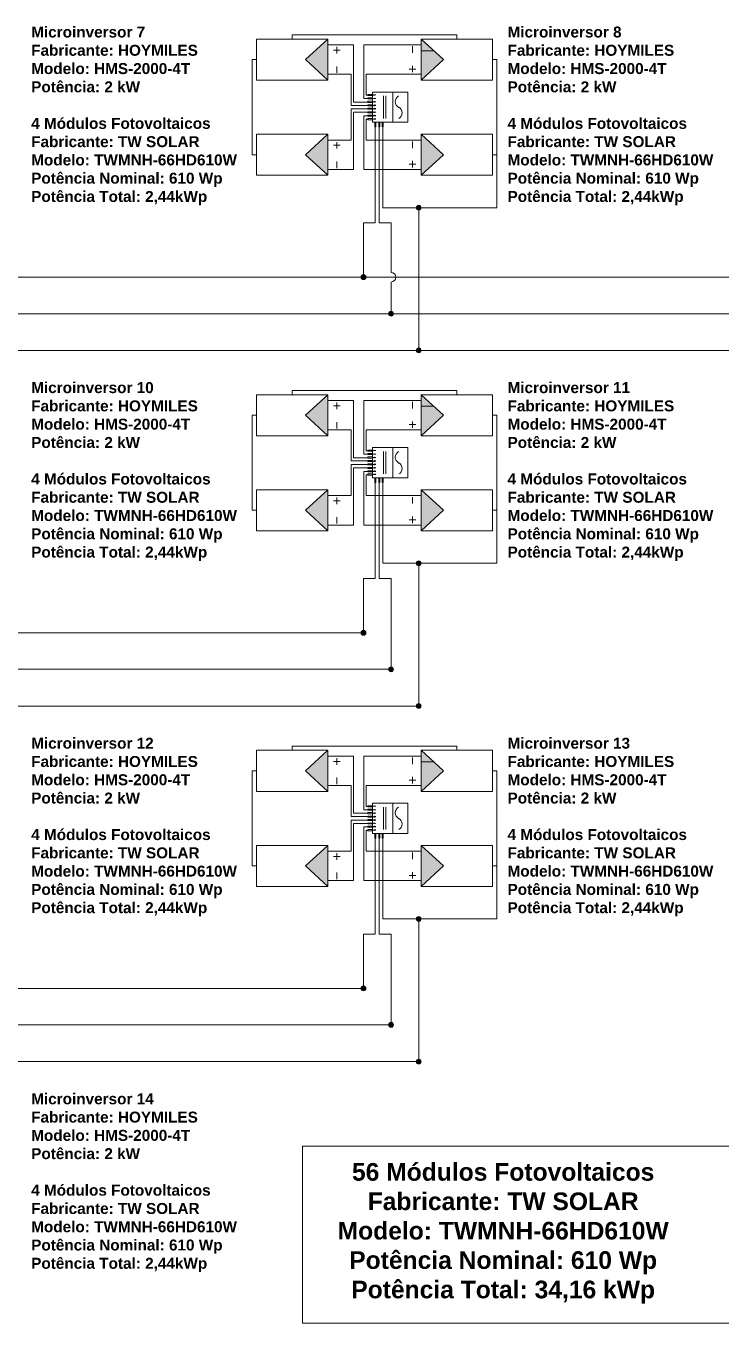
# Model space of a CAD drawing. Header units: millimetres. Extents: x 3949 to 5857, y -2081 to -943.
# Drawn here: x 5513.1 to 5541.7, y -1987.3 to -1934 of the extents above; entities that cross this region are included whole.
import ezdxf

# ---------------------------------------------------------------- set-up
doc = ezdxf.new("R2010")
doc.units = ezdxf.units.MM
doc.layers.add('DESENHO', color=7, linetype='Continuous', lineweight=0)
doc.styles.add('Annotative', font='arial.ttf')

msp = doc.modelspace()

# ---------------------------------------------------------------- hatches: boundary and pattern name
at = {"layer": 'DESENHO', "lineweight": 0}
h = msp.add_hatch(color=7, dxfattribs=at)
h.dxf.hatch_style = 1
h.paths.add_polyline_path([(5524.644, -1935.408), (5525.559, -1936.253), (5525.559, -1934.563)])
h = msp.add_hatch(dxfattribs=at)
h.set_pattern_fill('ANGLE', scale=1.5, angle=180)
h.set_pattern_definition([(180, (10177.844, 872.922), (-4e-15, -10.4775), [7.62, -2.8575]), (270, (10177.844, 872.922), (10.4775, -4e-15), [7.62, -2.8575])])
h.paths.add_polyline_path([(5529.402, -1934.563), (5529.402, -1936.253), (5530.317, -1935.408)])
h = msp.add_hatch(color=7, dxfattribs=at)
h.dxf.hatch_style = 1
h.paths.add_polyline_path([(5530.317, -1935.408), (5529.402, -1934.563), (5529.402, -1936.253)])
h = msp.add_hatch(color=7, dxfattribs=at)
h.dxf.hatch_style = 1
h.paths.add_polyline_path([(5524.644, -1939.317), (5525.559, -1938.472), (5525.559, -1940.162)])
h = msp.add_hatch(color=7, dxfattribs=at)
h.dxf.hatch_style = 1
h.paths.add_polyline_path([(5530.317, -1939.317), (5529.402, -1940.162), (5529.402, -1938.472)])
h = msp.add_hatch(color=3, dxfattribs=at)
h.dxf.hatch_style = 1
h.paths.add_polyline_path([(5529.298, -1941.595, 1), (5529.298, -1941.396, 1)])
h = msp.add_hatch(color=256, dxfattribs=at)
h.dxf.hatch_style = 1
h.paths.add_polyline_path([(5527.123, -1944.351, 1), (5526.925, -1944.351, 1)])
h = msp.add_hatch(color=256, dxfattribs=at)
h.dxf.hatch_style = 1
h.paths.add_polyline_path([(5528.26, -1945.851, 1), (5528.061, -1945.851, 1)])
h = msp.add_hatch(color=3, dxfattribs=at)
h.dxf.hatch_style = 1
h.paths.add_polyline_path([(5529.397, -1947.361, 1), (5529.198, -1947.361, 1)])
h = msp.add_hatch(color=7, dxfattribs=at)
h.dxf.hatch_style = 1
h.paths.add_polyline_path([(5524.644, -1950.025), (5525.559, -1950.87), (5525.559, -1949.181)])
h = msp.add_hatch(dxfattribs=at)
h.set_pattern_fill('ANGLE', scale=1.5, angle=180)
h.set_pattern_definition([(180, (10177.844, 858.305), (-4e-15, -10.4775), [7.62, -2.8575]), (270, (10177.844, 858.305), (10.4775, -4e-15), [7.62, -2.8575])])
h.paths.add_polyline_path([(5529.402, -1949.181), (5529.402, -1950.87), (5530.317, -1950.025)])
h = msp.add_hatch(color=7, dxfattribs=at)
h.dxf.hatch_style = 1
h.paths.add_polyline_path([(5530.317, -1950.025), (5529.402, -1949.181), (5529.402, -1950.87)])
h = msp.add_hatch(color=7, dxfattribs=at)
h.dxf.hatch_style = 1
h.paths.add_polyline_path([(5524.644, -1953.934), (5525.559, -1953.09), (5525.559, -1954.779)])
h = msp.add_hatch(color=7, dxfattribs=at)
h.dxf.hatch_style = 1
h.paths.add_polyline_path([(5530.317, -1953.934), (5529.402, -1954.779), (5529.402, -1953.09)])
h = msp.add_hatch(color=3, dxfattribs=at)
h.dxf.hatch_style = 1
h.paths.add_polyline_path([(5529.298, -1956.212, 1), (5529.298, -1956.013, 1)])
h = msp.add_hatch(color=256, dxfattribs=at)
h.dxf.hatch_style = 1
h.paths.add_polyline_path([(5527.123, -1958.968, 1), (5526.925, -1958.968, 1)])
h = msp.add_hatch(color=256, dxfattribs=at)
h.dxf.hatch_style = 1
h.paths.add_polyline_path([(5528.26, -1960.468, 1), (5528.061, -1960.468, 1)])
h = msp.add_hatch(color=3, dxfattribs=at)
h.dxf.hatch_style = 1
h.paths.add_polyline_path([(5529.397, -1961.979, 1), (5529.198, -1961.979, 1)])
h = msp.add_hatch(color=7, dxfattribs=at)
h.dxf.hatch_style = 1
h.paths.add_polyline_path([(5524.644, -1964.643), (5525.559, -1965.487), (5525.559, -1963.798)])
h = msp.add_hatch(dxfattribs=at)
h.set_pattern_fill('ANGLE', scale=1.5, angle=180)
h.set_pattern_definition([(180, (10177.844, 843.688), (-4e-15, -10.4775), [7.62, -2.8575]), (270, (10177.844, 843.688), (10.4775, -4e-15), [7.62, -2.8575])])
h.paths.add_polyline_path([(5529.402, -1963.798), (5529.402, -1965.487), (5530.317, -1964.643)])
h = msp.add_hatch(color=7, dxfattribs=at)
h.dxf.hatch_style = 1
h.paths.add_polyline_path([(5530.317, -1964.643), (5529.402, -1963.798), (5529.402, -1965.487)])
h = msp.add_hatch(color=7, dxfattribs=at)
h.dxf.hatch_style = 1
h.paths.add_polyline_path([(5524.644, -1968.552), (5525.559, -1967.707), (5525.559, -1969.396)])
h = msp.add_hatch(color=7, dxfattribs=at)
h.dxf.hatch_style = 1
h.paths.add_polyline_path([(5530.317, -1968.552), (5529.402, -1969.396), (5529.402, -1967.707)])
h = msp.add_hatch(color=3, dxfattribs=at)
h.dxf.hatch_style = 1
h.paths.add_polyline_path([(5529.298, -1970.829, 1), (5529.298, -1970.63, 1)])
h = msp.add_hatch(color=256, dxfattribs=at)
h.dxf.hatch_style = 1
h.paths.add_polyline_path([(5527.123, -1973.585, 1), (5526.925, -1973.585, 1)])
h = msp.add_hatch(color=256, dxfattribs=at)
h.dxf.hatch_style = 1
h.paths.add_polyline_path([(5528.26, -1975.085, 1), (5528.061, -1975.085, 1)])
h = msp.add_hatch(color=3, dxfattribs=at)
h.dxf.hatch_style = 1
h.paths.add_polyline_path([(5529.397, -1976.596, 1), (5529.198, -1976.596, 1)])

# ---------------------------------------------------------------- linework, layer by layer
at = {"layer": 'DESENHO', "color": 3, "lineweight": 0}
for p, q in [((5530.869, -1934.392), (5524.092, -1934.392)), ((5524.092, -1934.392), (5524.092, -1934.563)), ((5530.869, -1934.563), (5530.869, -1934.392)), ((5522.626, -1935.408), (5522.454, -1935.408)), ((5522.454, -1935.408), (5522.454, -1939.317)), ((5532.507, -1935.408), (5532.335, -1935.408)), ((5532.507, -1939.317), (5532.507, -1935.408)), ((5527.817, -1938.175), (5527.817, -1941.495)), ((5522.454, -1939.317), (5522.626, -1939.317)), ((5532.335, -1939.317), (5532.507, -1939.317)), ((5532.507, -1941.495), (5532.507, -1939.317)), ((5527.817, -1941.495), (5532.507, -1941.495)), ((5529.298, -1941.495), (5529.298, -1947.361)), ((5548.891, -1947.361), (5493.922, -1947.361)), ((5530.869, -1949.009), (5524.092, -1949.009)), ((5524.092, -1949.009), (5524.092, -1949.181)), ((5530.869, -1949.181), (5530.869, -1949.009)), ((5522.626, -1950.025), (5522.454, -1950.025)), ((5522.454, -1950.025), (5522.454, -1953.934)), ((5532.507, -1950.025), (5532.335, -1950.025)), ((5532.507, -1953.934), (5532.507, -1950.025)), ((5527.817, -1952.792), (5527.817, -1956.112)), ((5522.454, -1953.934), (5522.626, -1953.934)), ((5532.335, -1953.934), (5532.507, -1953.934)), ((5532.507, -1956.112), (5532.507, -1953.934)), ((5527.817, -1956.112), (5532.507, -1956.112)), ((5529.298, -1956.112), (5529.298, -1961.979)), ((5529.397, -1961.979), (5493.922, -1961.979)), ((5530.869, -1963.626), (5524.092, -1963.626)), ((5524.092, -1963.626), (5524.092, -1963.798)), ((5530.869, -1963.798), (5530.869, -1963.626)), ((5522.626, -1964.643), (5522.454, -1964.643)), ((5522.454, -1964.643), (5522.454, -1968.552)), ((5532.507, -1964.643), (5532.335, -1964.643)), ((5532.507, -1968.552), (5532.507, -1964.643)), ((5527.817, -1967.409), (5527.817, -1970.73)), ((5522.454, -1968.552), (5522.626, -1968.552)), ((5532.335, -1968.552), (5532.507, -1968.552)), ((5532.507, -1970.73), (5532.507, -1968.552)), ((5527.817, -1970.73), (5532.507, -1970.73)), ((5529.298, -1970.73), (5529.298, -1976.596)), ((5529.397, -1976.596), (5493.922, -1976.596))]:
    msp.add_line(p, q, dxfattribs=at)
at = {"layer": 'DESENHO', "lineweight": 0}
for p, q in [((5525.559, -1934.805), (5526.614, -1934.805)), ((5526.614, -1934.805), (5526.614, -1937.153)), ((5527.034, -1937.011), (5527.034, -1934.805)), ((5527.034, -1934.805), (5529.402, -1934.805)), ((5526.52, -1936.011), (5525.559, -1936.011)), ((5526.52, -1937.288), (5526.52, -1936.011)), ((5529.402, -1936.011), (5527.129, -1936.011)), ((5527.129, -1936.011), (5527.129, -1936.869)), ((5527.21, -1937.011), (5527.034, -1937.011)), ((5527.129, -1936.869), (5527.21, -1936.869)), ((5527.21, -1937.288), (5526.52, -1937.288)), ((5527.21, -1937.437), (5526.52, -1937.437)), ((5526.52, -1937.437), (5526.52, -1938.714)), ((5526.614, -1937.153), (5527.21, -1937.153)), ((5526.614, -1937.572), (5527.21, -1937.572)), ((5526.614, -1939.92), (5526.614, -1937.572)), ((5527.21, -1937.714), (5527.034, -1937.714)), ((5527.034, -1937.714), (5527.034, -1939.92)), ((5527.129, -1938.714), (5527.129, -1937.856)), ((5527.129, -1937.856), (5527.21, -1937.856)), ((5527.508, -1938.175), (5527.508, -1942.117)), ((5527.677, -1938.175), (5527.677, -1942.117)), ((5526.52, -1938.714), (5525.559, -1938.714)), ((5529.402, -1938.714), (5527.129, -1938.714)), ((5525.559, -1939.92), (5526.614, -1939.92)), ((5527.034, -1939.92), (5529.402, -1939.92)), ((5527.508, -1942.117), (5527.024, -1942.117)), ((5527.024, -1942.117), (5527.024, -1944.351)), ((5528.161, -1942.117), (5527.677, -1942.117)), ((5528.161, -1942.117), (5528.161, -1944.152)), ((5502.563, -1944.351), (5546.617, -1944.351)), ((5527.024, -1944.251), (5527.024, -1944.351)), ((5528.161, -1944.549), (5528.161, -1945.751)), ((5502.563, -1945.851), (5547.754, -1945.851)), ((5525.559, -1949.422), (5526.614, -1949.422)), ((5526.614, -1949.422), (5526.614, -1951.77)), ((5527.034, -1951.628), (5527.034, -1949.422)), ((5527.034, -1949.422), (5529.402, -1949.422)), ((5526.52, -1950.629), (5525.559, -1950.629)), ((5526.52, -1951.905), (5526.52, -1950.629)), ((5529.402, -1950.629), (5527.129, -1950.629)), ((5527.129, -1950.629), (5527.129, -1951.486)), ((5527.21, -1951.905), (5526.52, -1951.905)), ((5526.614, -1951.77), (5527.21, -1951.77)), ((5527.21, -1951.628), (5527.034, -1951.628)), ((5527.129, -1951.486), (5527.21, -1951.486)), ((5527.21, -1952.054), (5526.52, -1952.054)), ((5526.52, -1952.054), (5526.52, -1953.331)), ((5526.614, -1952.19), (5527.21, -1952.19)), ((5526.614, -1954.538), (5526.614, -1952.19)), ((5527.21, -1952.332), (5527.034, -1952.332)), ((5527.034, -1952.332), (5527.034, -1954.538)), ((5527.129, -1953.331), (5527.129, -1952.474)), ((5527.129, -1952.474), (5527.21, -1952.474)), ((5527.508, -1952.792), (5527.508, -1956.734)), ((5527.677, -1952.792), (5527.677, -1956.734)), ((5526.52, -1953.331), (5525.559, -1953.331)), ((5529.402, -1953.331), (5527.129, -1953.331)), ((5525.559, -1954.538), (5526.614, -1954.538)), ((5527.034, -1954.538), (5529.402, -1954.538)), ((5527.508, -1956.734), (5527.024, -1956.734)), ((5527.024, -1956.734), (5527.024, -1958.968)), ((5528.161, -1956.734), (5527.677, -1956.734)), ((5528.161, -1956.734), (5528.161, -1960.368)), ((5527.024, -1958.869), (5527.024, -1958.968)), ((5502.563, -1958.968), (5527.123, -1958.968)), ((5502.563, -1960.468), (5528.26, -1960.468)), ((5525.559, -1964.039), (5526.614, -1964.039)), ((5526.614, -1964.039), (5526.614, -1966.387)), ((5527.034, -1966.245), (5527.034, -1964.039)), ((5527.034, -1964.039), (5529.402, -1964.039)), ((5526.52, -1965.246), (5525.559, -1965.246)), ((5526.52, -1966.523), (5526.52, -1965.246)), ((5529.402, -1965.246), (5527.129, -1965.246)), ((5527.129, -1965.246), (5527.129, -1966.103)), ((5527.21, -1966.245), (5527.034, -1966.245)), ((5527.129, -1966.103), (5527.21, -1966.103)), ((5527.21, -1966.523), (5526.52, -1966.523)), ((5527.21, -1966.672), (5526.52, -1966.672)), ((5526.52, -1966.672), (5526.52, -1967.948)), ((5526.614, -1966.387), (5527.21, -1966.387)), ((5526.614, -1966.807), (5527.21, -1966.807)), ((5526.614, -1969.155), (5526.614, -1966.807)), ((5527.21, -1966.949), (5527.034, -1966.949)), ((5527.034, -1966.949), (5527.034, -1969.155)), ((5527.129, -1967.948), (5527.129, -1967.091)), ((5527.129, -1967.091), (5527.21, -1967.091)), ((5527.508, -1967.409), (5527.508, -1971.352)), ((5527.677, -1967.409), (5527.677, -1971.352)), ((5526.52, -1967.948), (5525.559, -1967.948)), ((5529.402, -1967.948), (5527.129, -1967.948)), ((5525.559, -1969.155), (5526.614, -1969.155)), ((5527.034, -1969.155), (5529.402, -1969.155)), ((5527.508, -1971.352), (5527.024, -1971.352)), ((5527.024, -1971.352), (5527.024, -1973.585)), ((5528.161, -1971.352), (5527.677, -1971.352)), ((5528.161, -1971.352), (5528.161, -1974.986)), ((5502.563, -1973.585), (5527.123, -1973.585)), ((5527.024, -1973.486), (5527.024, -1973.585)), ((5502.563, -1975.085), (5528.26, -1975.085))]:
    msp.add_line(p, q, dxfattribs=at)
at = {"layer": 'DESENHO', "color": 7, "lineweight": 0}
for p, q in [((5529.402, -1935.387), (5529.402, -1934.561)), ((5525.559, -1935.429), (5525.559, -1936.255)), ((5525.559, -1939.296), (5525.559, -1938.47)), ((5529.402, -1939.338), (5529.402, -1940.164)), ((5529.402, -1950.004), (5529.402, -1949.179)), ((5525.559, -1950.047), (5525.559, -1950.872)), ((5525.559, -1953.913), (5525.559, -1953.087)), ((5529.402, -1953.956), (5529.402, -1954.781)), ((5529.402, -1964.621), (5529.402, -1963.796)), ((5525.559, -1964.664), (5525.559, -1965.49)), ((5525.559, -1968.53), (5525.559, -1967.705)), ((5529.402, -1968.573), (5529.402, -1969.398))]:
    msp.add_line(p, q, dxfattribs=at)
at = {"layer": 'DESENHO', "lineweight": 0}
for points in [[(5522.626, -1934.563), (5525.559, -1934.563), (5525.559, -1936.253), (5522.626, -1936.253)], [(5532.335, -1936.253), (5529.402, -1936.253), (5529.402, -1934.563), (5532.335, -1934.563)], [(5522.626, -1940.162), (5525.559, -1940.162), (5525.559, -1938.472), (5522.626, -1938.472)], [(5532.335, -1938.472), (5529.402, -1938.472), (5529.402, -1940.162), (5532.335, -1940.162)], [(5522.626, -1949.181), (5525.559, -1949.181), (5525.559, -1950.87), (5522.626, -1950.87)], [(5532.335, -1950.87), (5529.402, -1950.87), (5529.402, -1949.181), (5532.335, -1949.181)], [(5522.626, -1954.779), (5525.559, -1954.779), (5525.559, -1953.09), (5522.626, -1953.09)], [(5532.335, -1953.09), (5529.402, -1953.09), (5529.402, -1954.779), (5532.335, -1954.779)], [(5522.626, -1963.798), (5525.559, -1963.798), (5525.559, -1965.487), (5522.626, -1965.487)], [(5532.335, -1965.487), (5529.402, -1965.487), (5529.402, -1963.798), (5532.335, -1963.798)], [(5522.626, -1969.396), (5525.559, -1969.396), (5525.559, -1967.707), (5522.626, -1967.707)], [(5532.335, -1967.707), (5529.402, -1967.707), (5529.402, -1969.396), (5532.335, -1969.396)], [(5524.517, -1980.065), (5554.811, -1980.065), (5554.811, -1987.342), (5524.517, -1987.342)]]:
    msp.add_lwpolyline(points, close=True, dxfattribs=at)
at = {"layer": 'DESENHO', "color": 18, "lineweight": 0, "true_color": 0x000000}
for points in [[(5525.559, -1934.563), (5524.644, -1935.408), (5525.559, -1936.253)], [(5529.402, -1936.253), (5530.317, -1935.408), (5529.402, -1934.563)], [(5525.559, -1940.162), (5524.644, -1939.317), (5525.559, -1938.472)], [(5529.402, -1938.472), (5530.317, -1939.317), (5529.402, -1940.162)], [(5525.559, -1949.181), (5524.644, -1950.025), (5525.559, -1950.87)], [(5529.402, -1950.87), (5530.317, -1950.025), (5529.402, -1949.181)], [(5525.559, -1954.779), (5524.644, -1953.934), (5525.559, -1953.09)], [(5529.402, -1953.09), (5530.317, -1953.934), (5529.402, -1954.779)], [(5525.559, -1963.798), (5524.644, -1964.643), (5525.559, -1965.487)], [(5529.402, -1965.487), (5530.317, -1964.643), (5529.402, -1963.798)], [(5525.559, -1969.396), (5524.644, -1968.552), (5525.559, -1967.707)], [(5529.402, -1967.707), (5530.317, -1968.552), (5529.402, -1969.396)]]:
    msp.add_lwpolyline(points, dxfattribs=at)
at = {"layer": 'DESENHO', "color": 7, "lineweight": 0}
for points in [[(5525.924, -1934.888), (5525.924, -1935.159)], [(5529.037, -1935.132), (5529.037, -1934.861)], [(5526.06, -1935.024), (5525.789, -1935.024)], [(5525.924, -1935.687), (5525.924, -1935.957)], [(5528.901, -1935.795), (5529.172, -1935.795)], [(5529.037, -1935.93), (5529.037, -1935.66)], [(5527.467, -1936.875), (5527.467, -1936.848), (5527.481, -1936.862), (5527.453, -1936.862), (5527.426, -1936.862)], [(5527.467, -1937.024), (5527.467, -1936.997), (5527.481, -1937.011), (5527.453, -1937.011), (5527.426, -1937.011)], [(5527.44, -1936.848), (5527.44, -1936.875)], [(5527.508, -1936.875), (5527.508, -1936.848), (5527.494, -1936.875), (5527.494, -1936.848)], [(5527.508, -1937.024), (5527.508, -1936.997), (5527.494, -1937.024), (5527.494, -1936.997)], [(5527.521, -1936.848), (5527.521, -1936.875)], [(5527.521, -1936.997), (5527.521, -1937.024)], [(5527.846, -1936.902), (5527.846, -1937.823)], [(5527.941, -1936.902), (5527.941, -1937.823)], [(5528.238, -1937.985), (5528.238, -1936.74)], [(5527.453, -1937.146), (5527.426, -1937.146)], [(5527.453, -1937.295), (5527.426, -1937.295)], [(5527.453, -1937.43), (5527.426, -1937.43)], [(5527.453, -1937.566), (5527.426, -1937.566)], [(5527.44, -1937.132), (5527.44, -1937.16)], [(5527.44, -1937.417), (5527.44, -1937.444)], [(5527.481, -1937.132), (5527.467, -1937.132), (5527.467, -1937.146), (5527.453, -1937.146), (5527.467, -1937.16), (5527.481, -1937.16)], [(5527.481, -1937.268), (5527.467, -1937.268), (5527.467, -1937.281), (5527.453, -1937.295), (5527.467, -1937.308), (5527.481, -1937.308), (5527.481, -1937.295)], [(5527.481, -1937.417), (5527.467, -1937.403), (5527.467, -1937.417), (5527.467, -1937.43), (5527.481, -1937.444), (5527.453, -1937.444)], [(5527.481, -1937.552), (5527.467, -1937.552), (5527.467, -1937.566), (5527.481, -1937.579), (5527.453, -1937.579)], [(5527.508, -1937.16), (5527.508, -1937.132), (5527.494, -1937.16), (5527.494, -1937.132)], [(5527.508, -1937.308), (5527.508, -1937.268), (5527.494, -1937.308), (5527.494, -1937.268)], [(5527.508, -1937.444), (5527.508, -1937.403), (5527.494, -1937.444), (5527.494, -1937.403)], [(5527.508, -1937.579), (5527.508, -1937.552), (5527.494, -1937.579), (5527.494, -1937.552)], [(5527.521, -1937.132), (5527.521, -1937.16)], [(5527.521, -1937.268), (5527.521, -1937.308)], [(5527.521, -1937.403), (5527.521, -1937.444)], [(5527.521, -1937.552), (5527.521, -1937.579)], [(5527.453, -1937.714), (5527.426, -1937.714)], [(5527.453, -1937.85), (5527.426, -1937.85)], [(5527.44, -1937.687), (5527.44, -1937.728)], [(5527.481, -1937.687), (5527.467, -1937.687), (5527.467, -1937.728)], [(5527.481, -1937.836), (5527.467, -1937.836), (5527.467, -1937.823), (5527.467, -1937.863)], [(5527.508, -1937.728), (5527.508, -1937.687), (5527.494, -1937.728), (5527.494, -1937.687)], [(5527.508, -1937.863), (5527.508, -1937.823), (5527.494, -1937.863), (5527.494, -1937.823)], [(5527.521, -1937.687), (5527.521, -1937.728)], [(5527.521, -1937.823), (5527.521, -1937.863)], [(5526.06, -1938.93), (5525.789, -1938.93)], [(5525.924, -1938.795), (5525.924, -1939.066)], [(5529.037, -1939.041), (5529.037, -1938.77)], [(5525.924, -1939.593), (5525.924, -1939.864)], [(5529.037, -1939.839), (5529.037, -1939.568)], [(5526.06, -1949.641), (5525.789, -1949.641)], [(5525.924, -1949.505), (5525.924, -1949.776)], [(5529.037, -1949.749), (5529.037, -1949.478)], [(5525.924, -1950.304), (5525.924, -1950.575)], [(5529.037, -1950.548), (5529.037, -1950.277)], [(5528.901, -1950.412), (5529.172, -1950.412)], [(5528.238, -1952.602), (5528.238, -1951.357)], [(5527.467, -1951.493), (5527.467, -1951.466), (5527.481, -1951.479), (5527.453, -1951.479), (5527.426, -1951.479)], [(5527.467, -1951.642), (5527.467, -1951.614), (5527.481, -1951.628), (5527.453, -1951.628), (5527.426, -1951.628)], [(5527.453, -1951.763), (5527.426, -1951.763)], [(5527.453, -1951.912), (5527.426, -1951.912)], [(5527.44, -1951.466), (5527.44, -1951.493)], [(5527.44, -1951.75), (5527.44, -1951.777)], [(5527.481, -1951.75), (5527.467, -1951.75), (5527.467, -1951.763), (5527.453, -1951.763), (5527.467, -1951.777), (5527.481, -1951.777)], [(5527.481, -1951.885), (5527.467, -1951.885), (5527.467, -1951.899), (5527.453, -1951.912), (5527.467, -1951.926), (5527.481, -1951.926), (5527.481, -1951.912)], [(5527.508, -1951.493), (5527.508, -1951.466), (5527.494, -1951.493), (5527.494, -1951.466)], [(5527.508, -1951.642), (5527.508, -1951.614), (5527.494, -1951.642), (5527.494, -1951.614)], [(5527.508, -1951.777), (5527.508, -1951.75), (5527.494, -1951.777), (5527.494, -1951.75)], [(5527.508, -1951.926), (5527.508, -1951.885), (5527.494, -1951.926), (5527.494, -1951.885)], [(5527.521, -1951.466), (5527.521, -1951.493)], [(5527.521, -1951.614), (5527.521, -1951.642)], [(5527.521, -1951.75), (5527.521, -1951.777)], [(5527.521, -1951.885), (5527.521, -1951.926)], [(5527.846, -1951.52), (5527.846, -1952.44)], [(5527.941, -1951.52), (5527.941, -1952.44)], [(5527.453, -1952.048), (5527.426, -1952.048)], [(5527.453, -1952.183), (5527.426, -1952.183)], [(5527.453, -1952.332), (5527.426, -1952.332)], [(5527.453, -1952.467), (5527.426, -1952.467)], [(5527.44, -1952.034), (5527.44, -1952.061)], [(5527.44, -1952.305), (5527.44, -1952.345)], [(5527.481, -1952.034), (5527.467, -1952.02), (5527.467, -1952.034), (5527.467, -1952.048), (5527.481, -1952.061), (5527.453, -1952.061)], [(5527.481, -1952.169), (5527.467, -1952.169), (5527.467, -1952.183), (5527.481, -1952.196), (5527.453, -1952.196)], [(5527.481, -1952.305), (5527.467, -1952.305), (5527.467, -1952.345)], [(5527.481, -1952.453), (5527.467, -1952.453), (5527.467, -1952.44), (5527.467, -1952.481)], [(5527.508, -1952.061), (5527.508, -1952.02), (5527.494, -1952.061), (5527.494, -1952.02)], [(5527.508, -1952.196), (5527.508, -1952.169), (5527.494, -1952.196), (5527.494, -1952.169)], [(5527.508, -1952.345), (5527.508, -1952.305), (5527.494, -1952.345), (5527.494, -1952.305)], [(5527.508, -1952.481), (5527.508, -1952.44), (5527.494, -1952.481), (5527.494, -1952.44)], [(5527.521, -1952.02), (5527.521, -1952.061)], [(5527.521, -1952.169), (5527.521, -1952.196)], [(5527.521, -1952.305), (5527.521, -1952.345)], [(5527.521, -1952.44), (5527.521, -1952.481)], [(5526.06, -1953.548), (5525.789, -1953.548)], [(5525.924, -1953.412), (5525.924, -1953.683)], [(5529.037, -1953.658), (5529.037, -1953.387)], [(5525.924, -1954.211), (5525.924, -1954.481)], [(5529.037, -1954.456), (5529.037, -1954.186)], [(5525.924, -1964.123), (5525.924, -1964.393)], [(5529.037, -1964.366), (5529.037, -1964.096)], [(5526.06, -1964.258), (5525.789, -1964.258)], [(5525.924, -1964.921), (5525.924, -1965.192)], [(5528.901, -1965.029), (5529.172, -1965.029)], [(5529.037, -1965.165), (5529.037, -1964.894)], [(5527.467, -1966.11), (5527.467, -1966.083), (5527.481, -1966.096), (5527.453, -1966.096), (5527.426, -1966.096)], [(5527.467, -1966.259), (5527.467, -1966.232), (5527.481, -1966.245), (5527.453, -1966.245), (5527.426, -1966.245)], [(5527.453, -1966.381), (5527.426, -1966.381)], [(5527.44, -1966.083), (5527.44, -1966.11)], [(5527.44, -1966.367), (5527.44, -1966.394)], [(5527.481, -1966.367), (5527.467, -1966.367), (5527.467, -1966.381), (5527.453, -1966.381), (5527.467, -1966.394), (5527.481, -1966.394)], [(5527.508, -1966.11), (5527.508, -1966.083), (5527.494, -1966.11), (5527.494, -1966.083)], [(5527.508, -1966.259), (5527.508, -1966.232), (5527.494, -1966.259), (5527.494, -1966.232)], [(5527.508, -1966.394), (5527.508, -1966.367), (5527.494, -1966.394), (5527.494, -1966.367)], [(5527.521, -1966.083), (5527.521, -1966.11)], [(5527.521, -1966.232), (5527.521, -1966.259)], [(5527.521, -1966.367), (5527.521, -1966.394)], [(5527.846, -1966.137), (5527.846, -1967.057)], [(5527.941, -1966.137), (5527.941, -1967.057)], [(5528.238, -1967.22), (5528.238, -1965.975)], [(5527.453, -1966.529), (5527.426, -1966.529)], [(5527.453, -1966.665), (5527.426, -1966.665)], [(5527.453, -1966.8), (5527.426, -1966.8)], [(5527.44, -1966.651), (5527.44, -1966.678)], [(5527.481, -1966.502), (5527.467, -1966.502), (5527.467, -1966.516), (5527.453, -1966.529), (5527.467, -1966.543), (5527.481, -1966.543), (5527.481, -1966.529)], [(5527.481, -1966.651), (5527.467, -1966.638), (5527.467, -1966.651), (5527.467, -1966.665), (5527.481, -1966.678), (5527.453, -1966.678)], [(5527.481, -1966.787), (5527.467, -1966.787), (5527.467, -1966.8), (5527.481, -1966.814), (5527.453, -1966.814)], [(5527.508, -1966.543), (5527.508, -1966.502), (5527.494, -1966.543), (5527.494, -1966.502)], [(5527.508, -1966.678), (5527.508, -1966.638), (5527.494, -1966.678), (5527.494, -1966.638)], [(5527.508, -1966.814), (5527.508, -1966.787), (5527.494, -1966.814), (5527.494, -1966.787)], [(5527.521, -1966.502), (5527.521, -1966.543)], [(5527.521, -1966.638), (5527.521, -1966.678)], [(5527.521, -1966.787), (5527.521, -1966.814)], [(5527.453, -1966.949), (5527.426, -1966.949)], [(5527.453, -1967.084), (5527.426, -1967.084)], [(5527.44, -1966.922), (5527.44, -1966.963)], [(5527.481, -1966.922), (5527.467, -1966.922), (5527.467, -1966.963)], [(5527.481, -1967.071), (5527.467, -1967.071), (5527.467, -1967.057), (5527.467, -1967.098)], [(5527.508, -1966.963), (5527.508, -1966.922), (5527.494, -1966.963), (5527.494, -1966.922)], [(5527.508, -1967.098), (5527.508, -1967.057), (5527.494, -1967.098), (5527.494, -1967.057)], [(5527.521, -1966.922), (5527.521, -1966.963)], [(5527.521, -1967.057), (5527.521, -1967.098)], [(5526.06, -1968.165), (5525.789, -1968.165)], [(5525.924, -1968.029), (5525.924, -1968.3)], [(5529.037, -1968.275), (5529.037, -1968.005)], [(5525.924, -1968.828), (5525.924, -1969.099)], [(5529.037, -1969.074), (5529.037, -1968.803)]]:
    msp.add_lwpolyline(points, dxfattribs=at)
for points in [[(5527.399, -1936.889), (5527.399, -1936.848), (5527.21, -1936.848), (5527.21, -1936.889)], [(5527.399, -1937.024), (5527.399, -1936.984), (5527.21, -1936.984), (5527.21, -1937.024)], [(5528.847, -1937.985), (5528.847, -1936.74), (5527.399, -1936.74), (5527.399, -1937.985)], [(5527.399, -1937.173), (5527.399, -1937.119), (5527.21, -1937.119), (5527.21, -1937.173)], [(5527.399, -1937.308), (5527.399, -1937.268), (5527.21, -1937.268), (5527.21, -1937.308)], [(5527.399, -1937.444), (5527.399, -1937.403), (5527.21, -1937.403), (5527.21, -1937.444)], [(5527.399, -1937.593), (5527.399, -1937.552), (5527.21, -1937.552), (5527.21, -1937.593)], [(5527.399, -1937.728), (5527.399, -1937.687), (5527.21, -1937.687), (5527.21, -1937.728)], [(5527.399, -1937.877), (5527.399, -1937.823), (5527.21, -1937.823), (5527.21, -1937.877)], [(5527.488, -1938.175), (5527.528, -1938.175), (5527.528, -1937.985), (5527.488, -1937.985)], [(5527.656, -1938.175), (5527.697, -1938.175), (5527.697, -1937.985), (5527.656, -1937.985)], [(5527.797, -1938.175), (5527.838, -1938.175), (5527.838, -1937.985), (5527.797, -1937.985)], [(5528.847, -1952.602), (5528.847, -1951.357), (5527.399, -1951.357), (5527.399, -1952.602)], [(5527.399, -1951.506), (5527.399, -1951.466), (5527.21, -1951.466), (5527.21, -1951.506)], [(5527.399, -1951.642), (5527.399, -1951.601), (5527.21, -1951.601), (5527.21, -1951.642)], [(5527.399, -1951.79), (5527.399, -1951.736), (5527.21, -1951.736), (5527.21, -1951.79)], [(5527.399, -1951.926), (5527.399, -1951.885), (5527.21, -1951.885), (5527.21, -1951.926)], [(5527.399, -1952.061), (5527.399, -1952.02), (5527.21, -1952.02), (5527.21, -1952.061)], [(5527.399, -1952.21), (5527.399, -1952.169), (5527.21, -1952.169), (5527.21, -1952.21)], [(5527.399, -1952.345), (5527.399, -1952.305), (5527.21, -1952.305), (5527.21, -1952.345)], [(5527.399, -1952.494), (5527.399, -1952.44), (5527.21, -1952.44), (5527.21, -1952.494)], [(5527.488, -1952.792), (5527.528, -1952.792), (5527.528, -1952.602), (5527.488, -1952.602)], [(5527.656, -1952.792), (5527.697, -1952.792), (5527.697, -1952.602), (5527.656, -1952.602)], [(5527.797, -1952.792), (5527.838, -1952.792), (5527.838, -1952.602), (5527.797, -1952.602)], [(5527.399, -1966.124), (5527.399, -1966.083), (5527.21, -1966.083), (5527.21, -1966.124)], [(5527.399, -1966.259), (5527.399, -1966.218), (5527.21, -1966.218), (5527.21, -1966.259)], [(5527.399, -1966.408), (5527.399, -1966.354), (5527.21, -1966.354), (5527.21, -1966.408)], [(5528.847, -1967.22), (5528.847, -1965.975), (5527.399, -1965.975), (5527.399, -1967.22)], [(5527.399, -1966.543), (5527.399, -1966.502), (5527.21, -1966.502), (5527.21, -1966.543)], [(5527.399, -1966.678), (5527.399, -1966.638), (5527.21, -1966.638), (5527.21, -1966.678)], [(5527.399, -1966.827), (5527.399, -1966.787), (5527.21, -1966.787), (5527.21, -1966.827)], [(5527.399, -1966.963), (5527.399, -1966.922), (5527.21, -1966.922), (5527.21, -1966.963)], [(5527.399, -1967.111), (5527.399, -1967.057), (5527.21, -1967.057), (5527.21, -1967.111)], [(5527.488, -1967.409), (5527.528, -1967.409), (5527.528, -1967.22), (5527.488, -1967.22)], [(5527.656, -1967.409), (5527.697, -1967.409), (5527.697, -1967.22), (5527.656, -1967.22)], [(5527.797, -1967.409), (5527.838, -1967.409), (5527.838, -1967.22), (5527.797, -1967.22)]]:
    msp.add_lwpolyline(points, close=True, dxfattribs=at)
at = {"layer": 'DESENHO', "lineweight": 0}
for points in [[(5528.901, -1939.704), (5529.172, -1939.704)], [(5528.901, -1954.321), (5529.172, -1954.321)], [(5528.901, -1968.938), (5529.172, -1968.938)]]:
    msp.add_lwpolyline(points, dxfattribs=at)
at = {"layer": 'DESENHO', "color": 3, "lineweight": 0}
for centre in [(5529.298, -1941.495), (5529.298, -1947.361), (5529.298, -1956.112), (5529.298, -1961.979), (5529.298, -1970.73), (5529.298, -1976.596)]:
    msp.add_circle(centre, 0.0994, dxfattribs=at)
at = {"layer": 'DESENHO', "lineweight": 0}
for centre in [(5527.024, -1944.351), (5528.161, -1945.851), (5527.024, -1958.968), (5528.161, -1960.468), (5527.024, -1973.585), (5528.161, -1975.085)]:
    msp.add_circle(centre, 0.0994, dxfattribs=at)
msp.add_arc((5528.161, -1944.351), 0.199, 270, 90, dxfattribs=at)
at = {"layer": 'DESENHO', "color": 18, "lineweight": 0, "true_color": 0x000000}
for points in [[(5528.333, -1937.132), (5528.333, -1937.038), (5528.387, -1936.957), (5528.468, -1936.902)], [(5528.482, -1937.376), (5528.387, -1937.322), (5528.333, -1937.241), (5528.333, -1937.132)], [(5528.482, -1937.363), (5528.563, -1937.403), (5528.617, -1937.498), (5528.617, -1937.593)], [(5528.617, -1937.593), (5528.617, -1937.701), (5528.563, -1937.782), (5528.482, -1937.823)], [(5528.333, -1951.75), (5528.333, -1951.655), (5528.387, -1951.574), (5528.468, -1951.52)], [(5528.482, -1951.993), (5528.387, -1951.939), (5528.333, -1951.858), (5528.333, -1951.75)], [(5528.482, -1951.98), (5528.563, -1952.02), (5528.617, -1952.115), (5528.617, -1952.21)], [(5528.617, -1952.21), (5528.617, -1952.318), (5528.563, -1952.399), (5528.482, -1952.44)], [(5528.333, -1966.367), (5528.333, -1966.272), (5528.387, -1966.191), (5528.468, -1966.137)], [(5528.482, -1966.611), (5528.387, -1966.557), (5528.333, -1966.475), (5528.333, -1966.367)], [(5528.482, -1966.597), (5528.563, -1966.638), (5528.617, -1966.732), (5528.617, -1966.827)], [(5528.617, -1966.827), (5528.617, -1966.935), (5528.563, -1967.017), (5528.482, -1967.057)]]:
    msp.add_open_spline(points, degree=3, dxfattribs=at)

# ---------------------------------------------------------------- texts
at = {"layer": 'DESENHO', "color": 7, "lineweight": 0, "style": 'Annotative'}
for s, insert, char_height, width, attachment_point in [('{\\fArial|b1|i0|c0|p34;Microinversor 7\\PFabricante: HOYMILES\\PModelo: HMS-2000-4T\\PPotência: 2 kW\\P\\P\\pxql;4 Módulos Fotovoltaicos\\P\\pq*;Fabricante: TW SOLAR\\PModelo: \\C256;TWMNH-66HD610W\\PP\\C7;otência Nominal: 610 Wp\\PPotência Total: 2,44kWp}', (5513.362, -1941.394), 0.45057, 15.05026, 7), ('{\\fArial|b1|i0|c0|p34;Microinversor 8\\PFabricante: HOYMILES\\PModelo: HMS-2000-4T\\PPotência: 2 kW\\P\\P\\pxql;4 Módulos Fotovoltaicos\\P\\pq*;Fabricante: TW SOLAR\\PModelo: \\C256;TWMNH-66HD610W\\PP\\C7;otência Nominal: 610 Wp\\PPotência Total: 2,44kWp}', (5532.949, -1941.394), 0.45057, 15.05026, 7), ('{\\fArial|b1|i0|c0|p34;Microinversor 10\\PFabricante: HOYMILES\\PModelo: HMS-2000-4T\\PPotência: 2 kW\\P\\P\\pxql;4 Módulos Fotovoltaicos\\P\\pq*;Fabricante: TW SOLAR\\PModelo: \\C256;TWMNH-66HD610W\\PP\\C7;otência Nominal: 610 Wp\\PPotência Total: 2,44kWp}', (5513.362, -1956.011), 0.45057, 15.05026, 7), ('{\\fArial|b1|i0|c0|p34;Microinversor 11\\PFabricante: HOYMILES\\PModelo: HMS-2000-4T\\PPotência: 2 kW\\P\\P\\pxql;4 Módulos Fotovoltaicos\\P\\pq*;Fabricante: TW SOLAR\\PModelo: \\C256;TWMNH-66HD610W\\PP\\C7;otência Nominal: 610 Wp\\PPotência Total: 2,44kWp}', (5532.949, -1956.011), 0.45057, 15.05026, 7), ('{\\fArial|b1|i0|c0|p34;Microinversor 12\\PFabricante: HOYMILES\\PModelo: HMS-2000-4T\\PPotência: 2 kW\\P\\P\\pxql;4 Módulos Fotovoltaicos\\P\\pq*;Fabricante: TW SOLAR\\PModelo: \\C256;TWMNH-66HD610W\\PP\\C7;otência Nominal: 610 Wp\\PPotência Total: 2,44kWp}', (5513.362, -1970.628), 0.45057, 15.05026, 7), ('{\\fArial|b1|i0|c0|p34;Microinversor 13\\PFabricante: HOYMILES\\PModelo: HMS-2000-4T\\PPotência: 2 kW\\P\\P\\pxql;4 Módulos Fotovoltaicos\\P\\pq*;Fabricante: TW SOLAR\\PModelo: \\C256;TWMNH-66HD610W\\PP\\C7;otência Nominal: 610 Wp\\PPotência Total: 2,44kWp}', (5532.949, -1970.628), 0.45057, 15.05026, 7), ('{\\fArial|b1|i0|c0|p34;Microinversor 14\\PFabricante: HOYMILES\\PModelo: HMS-2000-4T\\PPotência: 2 kW\\P\\P\\pxql;4 Módulos Fotovoltaicos\\P\\pq*;Fabricante: TW SOLAR\\PModelo: \\C256;TWMNH-66HD610W\\PP\\C7;otência Nominal: 610 Wp\\PPotência Total: 2,44kWp}', (5513.362, -1985.246), 0.45057, 15.05026, 7), ('\\pxqc;{\\fArial|b1|i0|c0|p34;56 Módulos Fotovoltaicos\\PFabricante: TW SOLAR\\PModelo: \\C256;TWMNH-66HD610W\\PP\\C7;otência Nominal: 610 Wp\\PPotência Total: 34,16 kWp}', (5520.629, -1980.765), 0.72492, 24.27909, 1)]:
    msp.add_mtext(s, dxfattribs=dict(at, insert=insert, char_height=char_height, width=width, attachment_point=attachment_point))

doc.saveas('drawing.dxf')
